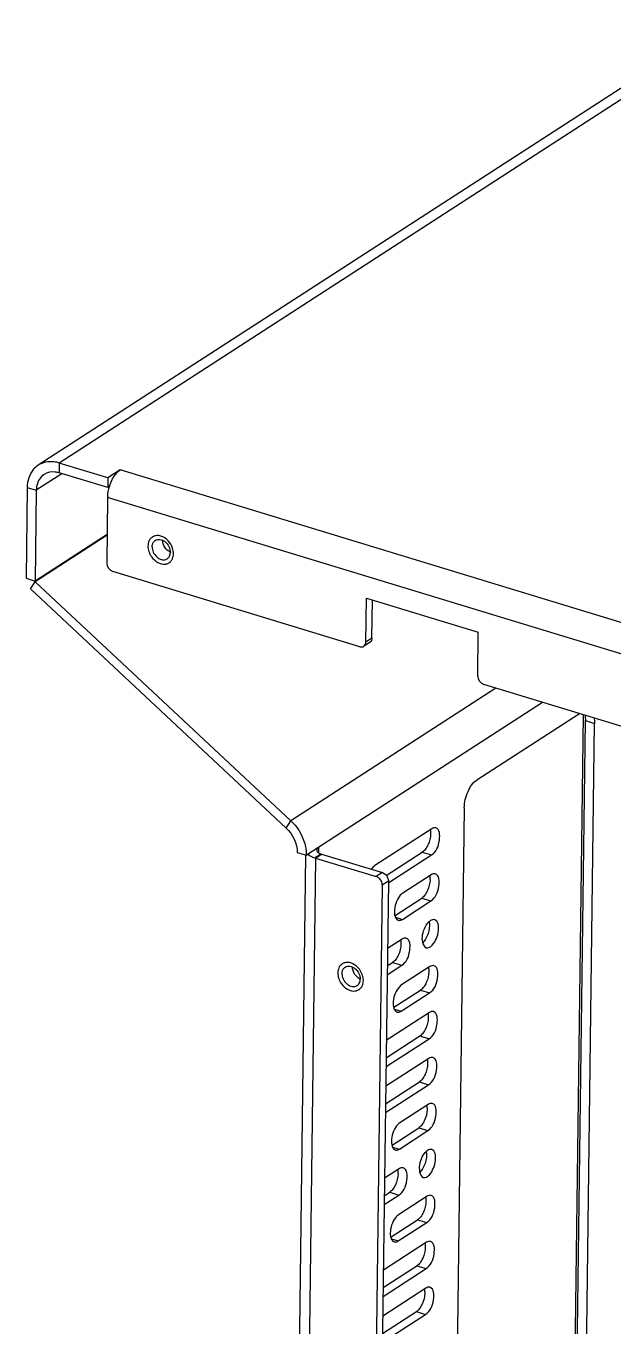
# Model space of a CAD drawing. Header units: millimetres. Extents: x -177 to 18421, y -5017 to 3255.
# Drawn here: x 4728.82 to 4748.91, y 1990.21 to 2034.7 of the extents above; entities that cross this region are included whole.
import ezdxf

# ---------------------------------------------------------------- set-up
doc = ezdxf.new("R2010")
doc.units = ezdxf.units.MM
doc.header["$LTSCALE"] = 46.255
doc.layers.get('0').update_dxf_attribs({"linetype": 'CONTINUOUS'})
doc.layers.add('02___PRT_ALL_AXES', color=7, linetype='CONTINUOUS')

msp = doc.modelspace()

# ---------------------------------------------------------------- linework, layer by layer
at = {"color": 3, "linetype": 'Continuous'}
for p, q in [((4752.304, 2034.62), (4729.23, 2019.676)), ((4753.026, 2034.696), (4729.952, 2019.752)), ((4731.614, 2019.245), (4729.952, 2019.752)), ((4732.031, 2019.516), (4731.614, 2019.245)), ((4822.122, 1992.054), (4732.031, 2019.516)), ((4728.856, 2018.914), (4728.817, 2015.809)), ((4731.605, 2018.572), (4731.576, 2016.327)), ((4821.696, 1991.11), (4731.605, 2018.572)), ((4740.217, 2013.468), (4731.781, 2016.04)), ((4728.968, 2015.447), (4737.708, 2007.267)), ((4740.428, 2013.629), (4740.447, 2015.133)), ((4740.447, 2015.133), (4744.27, 2013.968)), ((4744.251, 2012.464), (4744.27, 2013.968)), ((4808.783, 1992.568), (4744.456, 2012.176)), ((4747.545, 1986.42), (4747.862, 2011.138)), ((4747.619, 1986.811), (4747.928, 2010.941)), ((4738.371, 2006.336), (4737.79, 1961.007)), ((4738.706, 2006.241), (4738.123, 1960.727)), ((4738.706, 2006.241), (4740.784, 2005.608)), ((4741.123, 2005.643), (4742.356, 2006.442)), ((4740.989, 2005.32), (4740.411, 1960.255)), ((4741.427, 2004.282), (4742.336, 2004.871)), ((4741.16, 2002.551), (4741.343, 2002.669)), ((4741.387, 2001.14), (4742.296, 2001.728)), ((4741.12, 1999.408), (4742.276, 2000.157)), ((4741.1, 1997.837), (4742.256, 1998.586)), ((4741.327, 1996.426), (4742.235, 1997.015)), ((4741.059, 1994.695), (4741.242, 1994.813)), ((4741.287, 1993.284), (4742.195, 1993.872)), ((4741.019, 1991.552), (4742.175, 1992.301)), ((4740.999, 1989.981), (4742.155, 1990.73))]:
    msp.add_line(p, q, dxfattribs=at)
at = {"color": 7, "linetype": 'Continuous'}
for p, q in [((4729.952, 2019.752), (4729.947, 2019.415)), ((4730.043, 2019.386), (4729.168, 2018.819)), ((4731.61, 2018.909), (4729.947, 2019.415)), ((4731.614, 2019.245), (4731.61, 2018.909)), ((4728.856, 2018.914), (4729.168, 2018.819)), ((4729.168, 2018.819), (4729.128, 2015.714)), ((4731.669, 2018.947), (4731.61, 2018.909)), ((4731.589, 2017.308), (4729.128, 2015.714)), ((4731.589, 2017.285), (4729.128, 2015.692)), ((4728.817, 2015.809), (4729.128, 2015.714)), ((4728.968, 2015.447), (4729.128, 2015.692)), ((4729.128, 2015.692), (4737.867, 2007.511)), ((4740.636, 2013.764), (4740.653, 2015.07)), ((4740.636, 2013.764), (4740.428, 2013.629)), ((4740.564, 2013.618), (4740.356, 2013.483)), ((4744.873, 2012.049), (4737.867, 2007.511)), ((4746.466, 2011.563), (4738.394, 2006.336)), ((4747.724, 2011.18), (4744.217, 2008.909)), ((4747.928, 2010.941), (4748.239, 2010.846)), ((4747.93, 1986.716), (4748.239, 2010.846)), ((4743.791, 2007.965), (4743.482, 1983.835)), ((4737.708, 2007.267), (4737.867, 2007.511)), ((4742.679, 2007.245), (4740.733, 2005.985)), ((4738.811, 2006.606), (4738.809, 2006.431)), ((4738.083, 2006.431), (4738.394, 2006.336)), ((4738.671, 2006.252), (4738.897, 2006.382)), ((4738.706, 2006.241), (4738.915, 2006.376)), ((4738.897, 2006.382), (4738.915, 2006.376)), ((4738.915, 2006.376), (4740.992, 2005.743)), ((4741.212, 2005.404), (4742.668, 2006.347)), ((4742.356, 2006.442), (4742.668, 2006.347)), ((4740.992, 2005.743), (4740.784, 2005.608)), ((4742.659, 2005.674), (4741.686, 2005.044)), ((4741.197, 2005.455), (4740.62, 1960.39)), ((4741.197, 2005.455), (4740.989, 2005.32)), ((4741.675, 2004.146), (4742.648, 2004.776)), ((4742.336, 2004.871), (4742.648, 2004.776)), ((4741.443, 2004.216), (4741.675, 2004.146)), ((4741.666, 2003.472), (4741.168, 2003.15)), ((4741.156, 2002.252), (4741.655, 2002.574)), ((4741.343, 2002.669), (4741.655, 2002.574)), ((4742.619, 2002.531), (4741.646, 2001.901)), ((4741.634, 2001.003), (4742.607, 2001.633)), ((4742.296, 2001.728), (4742.607, 2001.633)), ((4742.599, 2000.96), (4741.127, 2000.007)), ((4741.403, 2001.074), (4741.634, 2001.003)), ((4741.116, 1999.109), (4742.587, 2000.062)), ((4742.276, 2000.157), (4742.587, 2000.062)), ((4742.579, 1999.389), (4741.107, 1998.436)), ((4742.256, 1998.586), (4742.567, 1998.491)), ((4741.096, 1997.538), (4742.567, 1998.491)), ((4742.559, 1997.817), (4741.586, 1997.187)), ((4741.574, 1996.289), (4742.547, 1996.92)), ((4742.235, 1997.015), (4742.547, 1996.92)), ((4741.343, 1996.36), (4741.574, 1996.289)), ((4741.565, 1995.616), (4741.067, 1995.293)), ((4741.056, 1994.395), (4741.554, 1994.718)), ((4741.242, 1994.813), (4741.554, 1994.718)), ((4742.518, 1994.675), (4741.545, 1994.045)), ((4741.534, 1993.147), (4742.507, 1993.777)), ((4742.195, 1993.872), (4742.507, 1993.777)), ((4741.303, 1993.217), (4741.534, 1993.147)), ((4742.498, 1993.104), (4741.027, 1992.151)), ((4742.175, 1992.301), (4742.487, 1992.206)), ((4741.015, 1991.253), (4742.487, 1992.206)), ((4742.478, 1991.532), (4741.007, 1990.58)), ((4740.995, 1989.682), (4742.467, 1990.635)), ((4742.155, 1990.73), (4742.467, 1990.635))]:
    msp.add_line(p, q, dxfattribs=at)
at = {"color": 3, "linetype": 'Continuous'}
for points in [[(4731.606, 2018.611), (4731.606, 2018.592), (4731.605, 2018.572)], [(4738.671, 2006.252), (4738.688, 2006.246), (4738.706, 2006.241)]]:
    msp.add_lwpolyline(points, dxfattribs=at)
for centre, radius, start, end in [((4733.093, 2018.518), 1.49, 162.337, 163.2108), ((4738.676, 2006.623), 0.338, 225.5025, 227.7625), ((4738.969, 2007.122), 0.919, 247.5081, 251.1053)]:
    msp.add_arc(centre, radius, start, end, dxfattribs=at)
at = {"color": 7, "linetype": 'Continuous'}
msp.add_arc((4736.756, 2006.324), 1.626, 43.8273, 46.8807, dxfattribs=at)
at = {"color": 3, "linetype": 'Continuous'}
for points, knots in [([(4729.23, 2019.676), (4729.172, 2019.639), (4728.95, 2019.446), (4728.859, 2019.135), (4728.856, 2018.914)], [0, 0, 0, 0, 0.23689, 1, 1, 1, 1]), ([(4729.952, 2019.752), (4729.888, 2019.772), (4729.648, 2019.824), (4729.381, 2019.774), (4729.23, 2019.676)], [0, 0, 0, 0, 0.270244, 1, 1, 1, 1])]:
    msp.add_open_spline(points, degree=3, knots=knots, dxfattribs=at)
at = {"color": 7, "linetype": 'Continuous'}
for points, knots in [([(4729.947, 2019.415), (4729.902, 2019.429), (4729.731, 2019.466), (4729.541, 2019.431), (4729.434, 2019.361)], [0, 0, 0, 0, 0.26998, 1, 1, 1, 1]), ([(4729.434, 2019.361), (4729.309, 2019.28), (4729.189, 2019.08), (4729.169, 2018.876), (4729.168, 2018.819)], [0, 0, 0, 0, 0.724998, 1, 1, 1, 1]), ([(4733.747, 2016.702), (4733.67, 2016.737), (4733.539, 2016.859), (4733.482, 2017.028), (4733.481, 2017.113)], [0, 0, 0, 0, 0.500026, 1, 1, 1, 1]), ([(4743.791, 2007.965), (4743.794, 2008.155), (4743.88, 2008.503), (4744.08, 2008.82), (4744.217, 2008.909)], [0, 0, 0, 0, 0.538178, 1, 1, 1, 1]), ([(4737.929, 2007.45), (4738.144, 2007.227), (4738.353, 2006.842), (4738.396, 2006.434), (4738.394, 2006.336)], [0, 0, 0, 0, 0.760078, 1, 1, 1, 1]), ([(4742.668, 2006.347), (4742.828, 2006.451), (4742.971, 2006.758), (4742.959, 2007.232), (4742.819, 2007.274)], [0, 0, 0, 0, 0.566412, 1, 1, 1, 1]), ([(4738.748, 2006.516), (4738.748, 2006.504), (4738.754, 2006.478), (4738.771, 2006.457), (4738.781, 2006.447)], [0, 0, 0, 0, 0.462169, 1, 1, 1, 1]), ([(4738.781, 2006.447), (4738.785, 2006.443), (4738.792, 2006.437), (4738.8, 2006.43), (4738.804, 2006.427)], [0, 0, 0, 0, 0.485071, 1, 1, 1, 1]), ([(4738.804, 2006.427), (4738.818, 2006.418), (4738.848, 2006.401), (4738.88, 2006.388), (4738.897, 2006.382)], [0, 0, 0, 0, 0.469301, 1, 1, 1, 1]), ([(4742.648, 2004.776), (4742.808, 2004.88), (4742.951, 2005.186), (4742.939, 2005.661), (4742.799, 2005.703)], [0, 0, 0, 0, 0.566412, 1, 1, 1, 1]), ([(4741.686, 2005.044), (4741.645, 2005.017), (4741.481, 2004.844), (4741.405, 2004.6), (4741.402, 2004.415)], [0, 0, 0, 0, 0.211066, 1, 1, 1, 1]), ([(4741.402, 2004.415), (4741.402, 2004.378), (4741.406, 2004.271), (4741.463, 2004.138), (4741.535, 2004.116)], [0, 0, 0, 0, 0.326495, 1, 1, 1, 1]), ([(4741.535, 2004.116), (4741.54, 2004.115), (4741.551, 2004.112), (4741.563, 2004.111), (4741.569, 2004.111)], [0, 0, 0, 0, 0.496206, 1, 1, 1, 1]), ([(4742.355, 2003.473), (4742.358, 2003.658), (4742.434, 2003.903), (4742.598, 2004.076), (4742.639, 2004.102)], [0, 0, 0, 0, 0.788934, 1, 1, 1, 1]), ([(4742.487, 2003.175), (4742.56, 2003.153), (4742.731, 2003.266), (4742.848, 2003.496), (4742.934, 2003.777), (4742.901, 2004.095), (4742.779, 2004.132)], [0, 0, 0, 0, 0.19566, 0.422785, 0.670815, 1, 1, 1, 1]), ([(4741.655, 2002.574), (4741.815, 2002.678), (4741.958, 2002.985), (4741.946, 2003.459), (4741.806, 2003.502)], [0, 0, 0, 0, 0.566412, 1, 1, 1, 1]), ([(4742.355, 2003.473), (4742.355, 2003.437), (4742.359, 2003.33), (4742.415, 2003.197), (4742.487, 2003.175)], [0, 0, 0, 0, 0.325846, 1, 1, 1, 1]), ([(4742.607, 2001.633), (4742.768, 2001.737), (4742.91, 2002.044), (4742.899, 2002.518), (4742.759, 2002.561)], [0, 0, 0, 0, 0.566412, 1, 1, 1, 1]), ([(4740.235, 2002.106), (4740.158, 2002.14), (4740.026, 2002.262), (4739.969, 2002.431), (4739.969, 2002.516)], [0, 0, 0, 0, 0.500026, 1, 1, 1, 1]), ([(4741.646, 2001.901), (4741.604, 2001.874), (4741.44, 2001.701), (4741.365, 2001.457), (4741.362, 2001.272)], [0, 0, 0, 0, 0.211066, 1, 1, 1, 1]), ([(4741.362, 2001.272), (4741.362, 2001.236), (4741.366, 2001.128), (4741.422, 2000.996), (4741.495, 2000.974)], [0, 0, 0, 0, 0.326495, 1, 1, 1, 1]), ([(4741.495, 2000.974), (4741.5, 2000.972), (4741.511, 2000.97), (4741.523, 2000.969), (4741.528, 2000.968)], [0, 0, 0, 0, 0.496206, 1, 1, 1, 1]), ([(4742.587, 2000.062), (4742.748, 2000.166), (4742.89, 2000.473), (4742.879, 2000.947), (4742.739, 2000.989)], [0, 0, 0, 0, 0.566412, 1, 1, 1, 1]), ([(4742.567, 1998.491), (4742.728, 1998.595), (4742.87, 1998.901), (4742.859, 1999.376), (4742.719, 1999.418)], [0, 0, 0, 0, 0.566412, 1, 1, 1, 1]), ([(4742.547, 1996.92), (4742.708, 1997.024), (4742.85, 1997.33), (4742.839, 1997.804), (4742.698, 1997.847)], [0, 0, 0, 0, 0.566412, 1, 1, 1, 1]), ([(4741.586, 1997.187), (4741.544, 1997.16), (4741.38, 1996.987), (4741.304, 1996.743), (4741.302, 1996.558)], [0, 0, 0, 0, 0.211066, 1, 1, 1, 1]), ([(4741.302, 1996.558), (4741.301, 1996.522), (4741.306, 1996.414), (4741.362, 1996.282), (4741.434, 1996.26)], [0, 0, 0, 0, 0.326495, 1, 1, 1, 1]), ([(4741.434, 1996.26), (4741.44, 1996.258), (4741.451, 1996.256), (4741.462, 1996.255), (4741.468, 1996.255)], [0, 0, 0, 0, 0.496206, 1, 1, 1, 1]), ([(4742.255, 1995.617), (4742.257, 1995.802), (4742.333, 1996.046), (4742.497, 1996.219), (4742.538, 1996.246)], [0, 0, 0, 0, 0.788934, 1, 1, 1, 1]), ([(4742.387, 1995.319), (4742.46, 1995.297), (4742.631, 1995.409), (4742.747, 1995.64), (4742.833, 1995.921), (4742.801, 1996.239), (4742.678, 1996.276)], [0, 0, 0, 0, 0.19566, 0.422785, 0.670815, 1, 1, 1, 1]), ([(4741.554, 1994.718), (4741.714, 1994.822), (4741.857, 1995.129), (4741.845, 1995.603), (4741.705, 1995.645)], [0, 0, 0, 0, 0.566412, 1, 1, 1, 1]), ([(4742.255, 1995.617), (4742.254, 1995.581), (4742.259, 1995.473), (4742.315, 1995.341), (4742.387, 1995.319)], [0, 0, 0, 0, 0.325846, 1, 1, 1, 1]), ([(4742.507, 1993.777), (4742.667, 1993.881), (4742.81, 1994.188), (4742.798, 1994.662), (4742.658, 1994.704)], [0, 0, 0, 0, 0.566412, 1, 1, 1, 1]), ([(4741.545, 1994.045), (4741.504, 1994.018), (4741.34, 1993.845), (4741.264, 1993.601), (4741.262, 1993.416)], [0, 0, 0, 0, 0.211066, 1, 1, 1, 1]), ([(4741.262, 1993.416), (4741.261, 1993.379), (4741.265, 1993.272), (4741.322, 1993.139), (4741.394, 1993.118)], [0, 0, 0, 0, 0.326495, 1, 1, 1, 1]), ([(4741.394, 1993.118), (4741.399, 1993.116), (4741.411, 1993.113), (4741.422, 1993.112), (4741.428, 1993.112)], [0, 0, 0, 0, 0.496206, 1, 1, 1, 1]), ([(4742.487, 1992.206), (4742.647, 1992.31), (4742.79, 1992.616), (4742.778, 1993.091), (4742.638, 1993.133)], [0, 0, 0, 0, 0.566412, 1, 1, 1, 1]), ([(4742.467, 1990.635), (4742.627, 1990.739), (4742.77, 1991.045), (4742.758, 1991.519), (4742.618, 1991.562)], [0, 0, 0, 0, 0.566412, 1, 1, 1, 1])]:
    msp.add_open_spline(points, degree=3, knots=knots, dxfattribs=at)
at = {"color": 3, "linetype": 'Continuous'}
for points in [[(4731.828, 2019.3), (4731.882, 2019.383), (4731.948, 2019.462), (4732.031, 2019.516)], [(4731.673, 2018.97), (4731.696, 2019.043), (4731.726, 2019.115), (4731.76, 2019.184)], [(4731.76, 2019.184), (4731.781, 2019.224), (4731.803, 2019.263), (4731.828, 2019.3)], [(4731.606, 2018.611), (4731.612, 2018.725), (4731.633, 2018.839), (4731.666, 2018.948)], [(4731.576, 2016.327), (4731.575, 2016.21), (4731.669, 2016.074), (4731.781, 2016.04)], [(4740.217, 2013.468), (4740.261, 2013.455), (4740.317, 2013.458), (4740.356, 2013.483)], [(4740.356, 2013.483), (4740.401, 2013.512), (4740.427, 2013.575), (4740.428, 2013.629)], [(4744.251, 2012.464), (4744.249, 2012.346), (4744.343, 2012.211), (4744.456, 2012.176)], [(4747.911, 2011.131), (4747.924, 2011.069), (4747.929, 2011.004), (4747.928, 2010.941)], [(4737.708, 2007.267), (4737.931, 2007.058), (4738.087, 2006.736), (4738.083, 2006.431)], [(4742.64, 2007.071), (4742.638, 2006.944), (4742.606, 2006.816), (4742.554, 2006.701)], [(4742.626, 2007.212), (4742.637, 2007.166), (4742.641, 2007.118), (4742.64, 2007.071)], [(4742.463, 2006.545), (4742.433, 2006.506), (4742.398, 2006.469), (4742.356, 2006.442)], [(4742.554, 2006.701), (4742.53, 2006.646), (4742.5, 2006.593), (4742.463, 2006.545)], [(4738.449, 2006.373), (4738.497, 2006.329), (4738.557, 2006.298), (4738.617, 2006.273)], [(4742.606, 2005.64), (4742.617, 2005.595), (4742.62, 2005.547), (4742.62, 2005.5)], [(4740.879, 2005.553), (4740.852, 2005.577), (4740.819, 2005.597), (4740.784, 2005.608)], [(4740.962, 2005.44), (4740.943, 2005.483), (4740.914, 2005.522), (4740.879, 2005.553)], [(4740.989, 2005.32), (4740.989, 2005.361), (4740.979, 2005.403), (4740.962, 2005.44)], [(4742.62, 2005.5), (4742.618, 2005.373), (4742.586, 2005.245), (4742.534, 2005.13)], [(4742.443, 2004.974), (4742.413, 2004.935), (4742.378, 2004.898), (4742.336, 2004.871)], [(4742.534, 2005.13), (4742.51, 2005.075), (4742.479, 2005.022), (4742.443, 2004.974)], [(4742.596, 2003.863), (4742.589, 2003.793), (4742.574, 2003.724), (4742.552, 2003.657)], [(4742.59, 2004.048), (4742.602, 2003.987), (4742.602, 2003.924), (4742.596, 2003.863)], [(4741.612, 2003.439), (4741.624, 2003.393), (4741.627, 2003.345), (4741.627, 2003.298)], [(4742.467, 2003.468), (4742.44, 2003.424), (4742.409, 2003.382), (4742.372, 2003.345)], [(4742.552, 2003.657), (4742.531, 2003.592), (4742.503, 2003.527), (4742.467, 2003.468)], [(4741.627, 2003.298), (4741.625, 2003.172), (4741.593, 2003.044), (4741.541, 2002.928)], [(4741.45, 2002.773), (4741.42, 2002.733), (4741.384, 2002.696), (4741.343, 2002.669)], [(4741.541, 2002.928), (4741.516, 2002.873), (4741.486, 2002.82), (4741.45, 2002.773)], [(4742.58, 2002.357), (4742.578, 2002.231), (4742.546, 2002.103), (4742.494, 2001.987)], [(4742.565, 2002.498), (4742.576, 2002.452), (4742.58, 2002.404), (4742.58, 2002.357)], [(4742.403, 2001.831), (4742.372, 2001.792), (4742.337, 2001.755), (4742.296, 2001.728)], [(4742.494, 2001.987), (4742.469, 2001.932), (4742.439, 2001.879), (4742.403, 2001.831)], [(4742.559, 2000.786), (4742.558, 2000.659), (4742.526, 2000.531), (4742.474, 2000.416)], [(4742.545, 2000.927), (4742.556, 2000.881), (4742.56, 2000.833), (4742.559, 2000.786)], [(4742.474, 2000.416), (4742.449, 2000.361), (4742.419, 2000.308), (4742.382, 2000.26)], [(4742.382, 2000.26), (4742.352, 2000.221), (4742.317, 2000.184), (4742.276, 2000.157)], [(4742.539, 1999.215), (4742.538, 1999.088), (4742.506, 1998.96), (4742.454, 1998.845)], [(4742.525, 1999.355), (4742.536, 1999.31), (4742.54, 1999.262), (4742.539, 1999.215)], [(4742.362, 1998.689), (4742.332, 1998.65), (4742.297, 1998.613), (4742.256, 1998.586)], [(4742.454, 1998.845), (4742.429, 1998.79), (4742.399, 1998.737), (4742.362, 1998.689)], [(4742.519, 1997.644), (4742.518, 1997.517), (4742.486, 1997.389), (4742.434, 1997.273)], [(4742.505, 1997.784), (4742.516, 1997.738), (4742.52, 1997.691), (4742.519, 1997.644)], [(4742.434, 1997.273), (4742.409, 1997.219), (4742.379, 1997.165), (4742.342, 1997.118)], [(4742.342, 1997.118), (4742.312, 1997.078), (4742.277, 1997.042), (4742.235, 1997.015)], [(4742.495, 1996.007), (4742.489, 1995.937), (4742.474, 1995.868), (4742.452, 1995.801)], [(4742.489, 1996.192), (4742.501, 1996.131), (4742.501, 1996.068), (4742.495, 1996.007)], [(4741.526, 1995.442), (4741.524, 1995.316), (4741.493, 1995.187), (4741.441, 1995.072)], [(4741.512, 1995.583), (4741.523, 1995.537), (4741.527, 1995.489), (4741.526, 1995.442)], [(4742.366, 1995.612), (4742.34, 1995.568), (4742.309, 1995.525), (4742.272, 1995.489)], [(4742.452, 1995.801), (4742.43, 1995.735), (4742.402, 1995.671), (4742.366, 1995.612)], [(4741.441, 1995.072), (4741.416, 1995.017), (4741.386, 1994.964), (4741.349, 1994.916)], [(4741.349, 1994.916), (4741.319, 1994.877), (4741.284, 1994.84), (4741.242, 1994.813)], [(4742.465, 1994.642), (4742.476, 1994.596), (4742.479, 1994.548), (4742.479, 1994.501)], [(4742.393, 1994.131), (4742.369, 1994.076), (4742.339, 1994.023), (4742.302, 1993.975)], [(4742.479, 1994.501), (4742.477, 1994.374), (4742.445, 1994.246), (4742.393, 1994.131)], [(4742.302, 1993.975), (4742.272, 1993.936), (4742.237, 1993.899), (4742.195, 1993.872)], [(4742.459, 1992.93), (4742.457, 1992.803), (4742.425, 1992.675), (4742.373, 1992.56)], [(4742.445, 1993.07), (4742.456, 1993.025), (4742.459, 1992.977), (4742.459, 1992.93)], [(4742.282, 1992.404), (4742.252, 1992.365), (4742.217, 1992.328), (4742.175, 1992.301)], [(4742.373, 1992.56), (4742.349, 1992.505), (4742.318, 1992.452), (4742.282, 1992.404)], [(4742.424, 1991.499), (4742.435, 1991.453), (4742.439, 1991.406), (4742.439, 1991.359)], [(4742.353, 1990.988), (4742.328, 1990.934), (4742.298, 1990.88), (4742.262, 1990.833)], [(4742.439, 1991.359), (4742.437, 1991.232), (4742.405, 1991.104), (4742.353, 1990.988)], [(4742.262, 1990.833), (4742.232, 1990.793), (4742.196, 1990.757), (4742.155, 1990.73)]]:
    msp.add_open_spline(points, degree=3, dxfattribs=at)
at = {"color": 7, "linetype": 'Continuous'}
for points in [[(4740.636, 2013.764), (4740.636, 2013.71), (4740.61, 2013.647), (4740.564, 2013.618)], [(4748.223, 2011.036), (4748.236, 2010.974), (4748.24, 2010.909), (4748.239, 2010.846)], [(4742.819, 2007.274), (4742.774, 2007.288), (4742.719, 2007.271), (4742.679, 2007.245)], [(4738.811, 2006.606), (4738.781, 2006.586), (4738.749, 2006.553), (4738.748, 2006.516)], [(4740.733, 2005.985), (4740.685, 2005.953), (4740.645, 2005.909), (4740.612, 2005.861)], [(4740.992, 2005.743), (4741.07, 2005.719), (4741.138, 2005.65), (4741.171, 2005.575)], [(4742.799, 2005.703), (4742.753, 2005.717), (4742.699, 2005.7), (4742.659, 2005.674)], [(4741.171, 2005.575), (4741.188, 2005.538), (4741.198, 2005.496), (4741.197, 2005.455)], [(4741.569, 2004.111), (4741.606, 2004.11), (4741.643, 2004.125), (4741.675, 2004.146)], [(4742.779, 2004.132), (4742.733, 2004.146), (4742.679, 2004.128), (4742.639, 2004.102)], [(4741.806, 2003.502), (4741.76, 2003.516), (4741.706, 2003.498), (4741.666, 2003.472)], [(4742.759, 2002.561), (4742.713, 2002.574), (4742.659, 2002.557), (4742.619, 2002.531)], [(4741.528, 2000.968), (4741.566, 2000.968), (4741.603, 2000.983), (4741.634, 2001.003)], [(4742.739, 2000.989), (4742.693, 2001.003), (4742.639, 2000.986), (4742.599, 2000.96)], [(4742.719, 1999.418), (4742.673, 1999.432), (4742.619, 1999.415), (4742.579, 1999.389)], [(4742.698, 1997.847), (4742.653, 1997.861), (4742.599, 1997.843), (4742.559, 1997.817)], [(4741.468, 1996.255), (4741.505, 1996.254), (4741.543, 1996.269), (4741.574, 1996.289)], [(4742.678, 1996.276), (4742.633, 1996.289), (4742.578, 1996.272), (4742.538, 1996.246)], [(4741.705, 1995.645), (4741.66, 1995.659), (4741.605, 1995.642), (4741.565, 1995.616)], [(4742.658, 1994.704), (4742.613, 1994.718), (4742.558, 1994.701), (4742.518, 1994.675)], [(4741.428, 1993.112), (4741.465, 1993.111), (4741.503, 1993.127), (4741.534, 1993.147)], [(4742.638, 1993.133), (4742.592, 1993.147), (4742.538, 1993.13), (4742.498, 1993.104)], [(4742.618, 1991.562), (4742.572, 1991.576), (4742.518, 1991.558), (4742.478, 1991.532)]]:
    msp.add_open_spline(points, degree=3, dxfattribs=at)
at = {"layer": '02___PRT_ALL_AXES', "color": 7, "linetype": 'Continuous'}
for p, q in [((4732.982, 2016.913), (4732.998, 2016.924)), ((4739.469, 2002.316), (4739.486, 2002.327))]:
    msp.add_line(p, q, dxfattribs=at)
at = {"layer": '02___PRT_ALL_AXES', "color": 3, "linetype": 'Continuous'}
for centre, radius, start, end in [((4733.292, 2016.974), 0.293, 122.9468, 126.6975), ((4733.293, 2016.973), 0.295, 118.9763, 122.9457), ((4733.294, 2016.97), 0.299, 114.9561, 118.9753), ((4733.298, 2016.961), 0.308, 103.0231, 114.9079), ((4733.302, 2016.947), 0.323, 98.0679, 103.0684), ((4733.331, 2016.943), 0.344, 147.7324, 155.9293), ((4733.315, 2016.953), 0.325, 142.1678, 147.7027), ((4733.544, 2016.586), 0.293, 302.9462, 307.3869), ((4733.543, 2016.587), 0.295, 307.3926, 310.736), ((4733.534, 2016.612), 0.321, 278.0607, 284.3282), ((4739.819, 2002.346), 0.344, 147.7324, 155.9293), ((4739.779, 2002.378), 0.293, 122.9468, 126.6975), ((4739.781, 2002.376), 0.295, 118.9763, 122.9457), ((4739.782, 2002.373), 0.299, 114.9561, 118.9753), ((4739.786, 2002.364), 0.308, 103.0231, 114.9079), ((4739.789, 2002.35), 0.323, 98.0679, 103.0684), ((4740.022, 2002.015), 0.321, 278.0607, 284.3282), ((4740.032, 2001.989), 0.293, 302.9462, 307.3869), ((4740.031, 2001.99), 0.294, 307.3919, 310.4069), ((4740.023, 2001.999), 0.306, 310.4698, 322.2098), ((4740.011, 2002.009), 0.322, 322.1445, 325.4657)]:
    msp.add_arc(centre, radius, start, end, dxfattribs=at)
at = {"layer": '02___PRT_ALL_AXES', "color": 7, "linetype": 'Continuous'}
for centre, radius, start, end in [((4733.35, 2016.926), 0.216, 132.8386, 135.7666), ((4733.348, 2016.929), 0.212, 122.953, 132.8409), ((4733.524, 2016.656), 0.213, 289.9917, 302.8719), ((4739.838, 2002.329), 0.216, 132.8386, 135.7666), ((4739.835, 2002.332), 0.212, 122.953, 132.8409), ((4740.012, 2002.06), 0.213, 289.9917, 302.8719)]:
    msp.add_arc(centre, radius, start, end, dxfattribs=at)
at = {"layer": '02___PRT_ALL_AXES', "color": 3, "linetype": 'Continuous'}
for points, knots in [([(4733.116, 2017.21), (4733.106, 2017.202), (4733.085, 2017.184), (4733.067, 2017.163), (4733.058, 2017.152)], [0, 0, 0, 0, 0.497005, 1, 1, 1, 1]), ([(4733.012, 2016.723), (4733.034, 2016.658), (4733.142, 2016.439), (4733.403, 2016.269), (4733.579, 2016.294)], [0, 0, 0, 0, 0.276148, 1, 1, 1, 1]), ([(4733.735, 2016.364), (4733.745, 2016.372), (4733.764, 2016.391), (4733.781, 2016.412), (4733.788, 2016.423)], [0, 0, 0, 0, 0.496238, 1, 1, 1, 1]), ([(4733.788, 2016.423), (4733.796, 2016.433), (4733.809, 2016.456), (4733.82, 2016.479), (4733.825, 2016.492)], [0, 0, 0, 0, 0.493896, 1, 1, 1, 1]), ([(4739.5, 2002.126), (4739.522, 2002.061), (4739.629, 2001.842), (4739.891, 2001.672), (4740.067, 2001.697)], [0, 0, 0, 0, 0.276148, 1, 1, 1, 1]), ([(4740.101, 2001.704), (4740.117, 2001.708), (4740.149, 2001.719), (4740.178, 2001.734), (4740.191, 2001.743)], [0, 0, 0, 0, 0.502927, 1, 1, 1, 1]), ([(4740.276, 2001.826), (4740.283, 2001.837), (4740.297, 2001.859), (4740.308, 2001.883), (4740.313, 2001.895)], [0, 0, 0, 0, 0.493896, 1, 1, 1, 1])]:
    msp.add_open_spline(points, degree=3, knots=knots, dxfattribs=at)
for points in [[(4733.424, 2017.252), (4733.37, 2017.268), (4733.312, 2017.274), (4733.256, 2017.267)], [(4733.823, 2016.838), (4733.763, 2017.02), (4733.607, 2017.196), (4733.424, 2017.252)], [(4732.982, 2016.913), (4732.981, 2016.849), (4732.992, 2016.784), (4733.012, 2016.723)], [(4733.017, 2017.083), (4732.993, 2017.03), (4732.982, 2016.971), (4732.982, 2016.913)], [(4733.854, 2016.647), (4733.855, 2016.711), (4733.844, 2016.777), (4733.823, 2016.838)], [(4733.614, 2016.301), (4733.645, 2016.309), (4733.676, 2016.322), (4733.704, 2016.34)], [(4733.825, 2016.492), (4733.844, 2016.541), (4733.854, 2016.594), (4733.854, 2016.647)], [(4739.604, 2002.613), (4739.574, 2002.591), (4739.548, 2002.562), (4739.528, 2002.53)], [(4739.912, 2002.655), (4739.858, 2002.671), (4739.8, 2002.678), (4739.744, 2002.67)], [(4740.311, 2002.241), (4740.251, 2002.423), (4740.095, 2002.599), (4739.912, 2002.655)], [(4739.469, 2002.316), (4739.468, 2002.252), (4739.48, 2002.187), (4739.5, 2002.126)], [(4739.505, 2002.487), (4739.481, 2002.434), (4739.47, 2002.374), (4739.469, 2002.316)], [(4740.342, 2002.05), (4740.343, 2002.115), (4740.331, 2002.18), (4740.311, 2002.241)], [(4740.313, 2001.895), (4740.332, 2001.944), (4740.341, 2001.998), (4740.342, 2002.05)]]:
    msp.add_open_spline(points, degree=3, dxfattribs=at)
at = {"layer": '02___PRT_ALL_AXES', "color": 7, "linetype": 'Continuous'}
for points, knots in [([(4733.124, 2016.887), (4733.123, 2016.824), (4733.155, 2016.695), (4733.251, 2016.562), (4733.354, 2016.486), (4733.436, 2016.45), (4733.519, 2016.438), (4733.573, 2016.447), (4733.597, 2016.456)], [0, 0, 0, 0, 0.258485, 0.528672, 0.658837, 0.781056, 0.894283, 1, 1, 1, 1]), ([(4733.124, 2016.887), (4733.125, 2016.923), (4733.136, 2016.992), (4733.172, 2017.053), (4733.195, 2017.076)], [0, 0, 0, 0, 0.523014, 1, 1, 1, 1]), ([(4733.232, 2017.107), (4733.255, 2017.121), (4733.308, 2017.142), (4733.396, 2017.143), (4733.486, 2017.116), (4733.602, 2017.043), (4733.712, 2016.904), (4733.748, 2016.765), (4733.748, 2016.697)], [0, 0, 0, 0, 0.104499, 0.215014, 0.334952, 0.464329, 0.737174, 1, 1, 1, 1]), ([(4733.64, 2016.477), (4733.656, 2016.488), (4733.687, 2016.515), (4733.734, 2016.586), (4733.747, 2016.653), (4733.748, 2016.697)], [0, 0, 0, 0, 0.234321, 0.476309, 1, 1, 1, 1]), ([(4739.72, 2002.51), (4739.742, 2002.525), (4739.796, 2002.546), (4739.884, 2002.547), (4739.974, 2002.519), (4740.089, 2002.446), (4740.2, 2002.308), (4740.236, 2002.168), (4740.235, 2002.1)], [0, 0, 0, 0, 0.104499, 0.215014, 0.334952, 0.464329, 0.737174, 1, 1, 1, 1]), ([(4739.612, 2002.29), (4739.611, 2002.227), (4739.643, 2002.098), (4739.739, 2001.965), (4739.842, 2001.889), (4739.924, 2001.853), (4740.007, 2001.841), (4740.061, 2001.85), (4740.085, 2001.859)], [0, 0, 0, 0, 0.258485, 0.528672, 0.658837, 0.781056, 0.894283, 1, 1, 1, 1]), ([(4739.612, 2002.29), (4739.612, 2002.326), (4739.623, 2002.395), (4739.66, 2002.456), (4739.683, 2002.48)], [0, 0, 0, 0, 0.523014, 1, 1, 1, 1]), ([(4740.128, 2001.88), (4740.144, 2001.891), (4740.175, 2001.918), (4740.222, 2001.99), (4740.235, 2002.056), (4740.235, 2002.1)], [0, 0, 0, 0, 0.234321, 0.476309, 1, 1, 1, 1])]:
    msp.add_open_spline(points, degree=3, knots=knots, dxfattribs=at)

doc.saveas('drawing.dxf')
